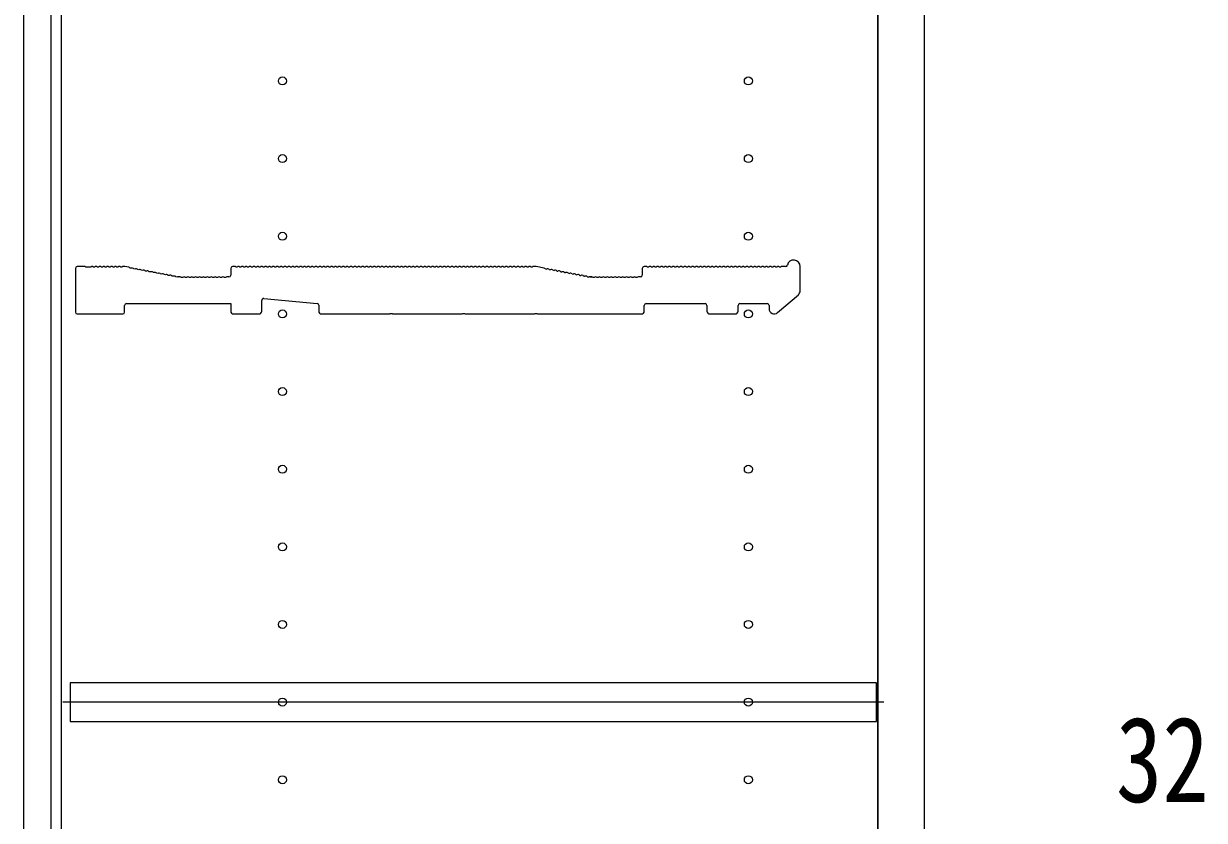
# Model space of a CAD drawing. Units: millimetres, scale not verified. Extents: x -4205 to 4205, y -2970 to 2970.
# Drawn here: x -3455 to -2998.8, y -272.7 to 35.2 of the extents above; entities that cross this region are included whole.
import ezdxf
from ezdxf.enums import TextEntityAlignment as Align

# ---------------------------------------------------------------- set-up
doc = ezdxf.new("R2010")
doc.units = ezdxf.units.MM
doc.header["$LTSCALE"] = 20
for name, color, linetype in [('0-2_YKK_11', 7, 'Continuous'), ('0-3_YKK_12', 2, 'Continuous'), ('0-5_YKK_D', 6, 'Continuous')]:
    doc.layers.add(name, color=color, linetype=linetype)
doc.styles.add('ＭＳ ゴシック', font='')
doc.styles.get('ＭＳ ゴシック').set_extended_font_data('MS Gothic')

msp = doc.modelspace()

# ---------------------------------------------------------------- linework, layer by layer
at = {"layer": '0-2_YKK_11'}
for p, q in [((-3431.48, -58.7), (-3434.28, -58.7)), ((-3430.73, -58.97), (-3430.92, -58.9)), ((-3429.23, -58.97), (-3430.73, -58.97)), ((-3429.04, -58.9), (-3429.23, -58.97)), ((-3427.54, -58.9), (-3427.92, -58.9)), ((-3426.04, -58.9), (-3426.42, -58.9)), ((-3424.54, -58.9), (-3424.92, -58.9)), ((-3423.04, -58.9), (-3423.42, -58.9)), ((-3421.54, -58.9), (-3421.92, -58.9)), ((-3420.04, -58.9), (-3420.42, -58.9)), ((-3418.54, -58.9), (-3418.92, -58.9)), ((-3417.04, -58.9), (-3417.42, -58.9)), ((-3416.05, -58.7), (-3416.48, -58.7)), ((-3414.34, -59.01), (-3415.92, -58.71)), ((-3373.48, -58.7), (-3374.28, -58.7)), ((-3372.54, -58.9), (-3372.92, -58.9)), ((-3371.04, -58.9), (-3371.42, -58.9)), ((-3369.54, -58.9), (-3369.92, -58.9)), ((-3368.04, -58.9), (-3368.42, -58.9)), ((-3366.54, -58.9), (-3366.92, -58.9)), ((-3365.04, -58.9), (-3365.42, -58.9)), ((-3363.54, -58.9), (-3363.92, -58.9)), ((-3362.04, -58.9), (-3362.42, -58.9)), ((-3360.54, -58.9), (-3360.92, -58.9)), ((-3359.04, -58.9), (-3359.42, -58.9)), ((-3357.54, -58.9), (-3357.92, -58.9)), ((-3356.04, -58.9), (-3356.42, -58.9)), ((-3354.54, -58.9), (-3354.92, -58.9)), ((-3353.04, -58.9), (-3353.42, -58.9)), ((-3351.54, -58.9), (-3351.92, -58.9)), ((-3350.04, -58.9), (-3350.42, -58.9)), ((-3348.54, -58.9), (-3348.92, -58.9)), ((-3347.04, -58.9), (-3347.42, -58.9)), ((-3345.54, -58.9), (-3345.92, -58.9)), ((-3344.04, -58.9), (-3344.42, -58.9)), ((-3342.54, -58.9), (-3342.92, -58.9)), ((-3341.04, -58.9), (-3341.42, -58.9)), ((-3339.54, -58.9), (-3339.92, -58.9)), ((-3338.04, -58.9), (-3338.42, -58.9)), ((-3336.54, -58.9), (-3336.92, -58.9)), ((-3335.04, -58.9), (-3335.42, -58.9)), ((-3333.54, -58.9), (-3333.92, -58.9)), ((-3332.04, -58.9), (-3332.42, -58.9)), ((-3330.54, -58.9), (-3330.92, -58.9)), ((-3329.04, -58.9), (-3329.42, -58.9)), ((-3327.54, -58.9), (-3327.92, -58.9)), ((-3326.04, -58.9), (-3326.42, -58.9)), ((-3324.54, -58.9), (-3324.92, -58.9)), ((-3323.04, -58.9), (-3323.42, -58.9)), ((-3321.54, -58.9), (-3321.92, -58.9)), ((-3320.04, -58.9), (-3320.42, -58.9)), ((-3318.54, -58.9), (-3318.92, -58.9)), ((-3317.04, -58.9), (-3317.42, -58.9)), ((-3315.54, -58.9), (-3315.92, -58.9)), ((-3314.04, -58.9), (-3314.42, -58.9)), ((-3312.54, -58.9), (-3312.92, -58.9)), ((-3311.04, -58.9), (-3311.42, -58.9)), ((-3309.54, -58.9), (-3309.92, -58.9)), ((-3308.04, -58.9), (-3308.42, -58.9)), ((-3306.54, -58.9), (-3306.92, -58.9)), ((-3305.04, -58.9), (-3305.42, -58.9)), ((-3303.54, -58.9), (-3303.92, -58.9)), ((-3302.04, -58.9), (-3302.42, -58.9)), ((-3300.54, -58.9), (-3300.92, -58.9)), ((-3299.04, -58.9), (-3299.42, -58.9)), ((-3297.54, -58.9), (-3297.92, -58.9)), ((-3296.04, -58.9), (-3296.42, -58.9)), ((-3294.54, -58.9), (-3294.92, -58.9)), ((-3293.04, -58.9), (-3293.42, -58.9)), ((-3291.54, -58.9), (-3291.92, -58.9)), ((-3290.04, -58.9), (-3290.42, -58.9)), ((-3288.54, -58.9), (-3288.92, -58.9)), ((-3287.04, -58.9), (-3287.42, -58.9)), ((-3285.54, -58.9), (-3285.92, -58.9)), ((-3284.04, -58.9), (-3284.42, -58.9)), ((-3282.54, -58.9), (-3282.92, -58.9)), ((-3281.04, -58.9), (-3281.42, -58.9)), ((-3279.54, -58.9), (-3279.92, -58.9)), ((-3278.04, -58.9), (-3278.42, -58.9)), ((-3276.54, -58.9), (-3276.92, -58.9)), ((-3275.04, -58.9), (-3275.42, -58.9)), ((-3273.54, -58.9), (-3273.92, -58.9)), ((-3272.04, -58.9), (-3272.42, -58.9)), ((-3270.54, -58.9), (-3270.92, -58.9)), ((-3269.04, -58.9), (-3269.42, -58.9)), ((-3267.54, -58.9), (-3267.92, -58.9)), ((-3266.04, -58.9), (-3266.42, -58.9)), ((-3264.54, -58.9), (-3264.92, -58.9)), ((-3263.04, -58.9), (-3263.42, -58.9)), ((-3261.54, -58.9), (-3261.92, -58.9)), ((-3260.04, -58.9), (-3260.42, -58.9)), ((-3258.54, -58.9), (-3258.92, -58.9)), ((-3214.48, -58.7), (-3215.28, -58.7)), ((-3213.54, -58.9), (-3213.92, -58.9)), ((-3212.04, -58.9), (-3212.42, -58.9)), ((-3210.54, -58.9), (-3210.92, -58.9)), ((-3209.04, -58.9), (-3209.42, -58.9)), ((-3207.54, -58.9), (-3207.92, -58.9)), ((-3206.04, -58.9), (-3206.42, -58.9)), ((-3204.54, -58.9), (-3204.92, -58.9)), ((-3203.04, -58.9), (-3203.42, -58.9)), ((-3201.54, -58.9), (-3201.92, -58.9)), ((-3200.04, -58.9), (-3200.42, -58.9)), ((-3198.54, -58.9), (-3198.92, -58.9)), ((-3197.04, -58.9), (-3197.42, -58.9)), ((-3195.54, -58.9), (-3195.92, -58.9)), ((-3194.04, -58.9), (-3194.42, -58.9)), ((-3192.54, -58.9), (-3192.92, -58.9)), ((-3191.04, -58.9), (-3191.42, -58.9)), ((-3189.54, -58.9), (-3189.92, -58.9)), ((-3188.04, -58.9), (-3188.42, -58.9)), ((-3186.54, -58.9), (-3186.92, -58.9)), ((-3185.04, -58.9), (-3185.42, -58.9)), ((-3183.54, -58.9), (-3183.92, -58.9)), ((-3182.04, -58.9), (-3182.42, -58.9)), ((-3180.54, -58.9), (-3180.92, -58.9)), ((-3179.04, -58.9), (-3179.42, -58.9)), ((-3177.54, -58.9), (-3177.92, -58.9)), ((-3176.04, -58.9), (-3176.42, -58.9)), ((-3174.54, -58.9), (-3174.92, -58.9)), ((-3173.04, -58.9), (-3173.42, -58.9)), ((-3171.54, -58.9), (-3171.92, -58.9)), ((-3170.04, -58.9), (-3170.42, -58.9)), ((-3168.54, -58.9), (-3168.92, -58.9)), ((-3167.04, -58.9), (-3167.42, -58.9)), ((-3165.54, -58.9), (-3165.92, -58.9)), ((-3164.04, -58.9), (-3164.42, -58.9)), ((-3162.54, -58.9), (-3162.92, -58.9)), ((-3160.6, -58.7), (-3161.98, -58.7)), ((-3154.98, -68.09), (-3154.98, -58.7)), ((-3434.98, -59.4), (-3434.98, -76.3)), ((-3413.46, -59.39), (-3413.83, -59.31)), ((-3411.98, -59.67), (-3412.36, -59.59)), ((-3410.51, -59.95), (-3410.88, -59.88)), ((-3409.04, -60.23), (-3409.41, -60.16)), ((-3407.56, -60.51), (-3407.94, -60.44)), ((-3406.09, -60.79), (-3406.46, -60.72)), ((-3404.61, -61.07), (-3404.99, -61)), ((-3403.14, -61.35), (-3403.52, -61.28)), ((-3401.67, -61.63), (-3402.04, -61.56)), ((-3400.19, -61.91), (-3400.57, -61.84)), ((-3398.72, -62.19), (-3399.1, -62.12)), ((-3397.25, -62.47), (-3397.62, -62.4)), ((-3395.77, -62.75), (-3396.15, -62.68)), ((-3395.05, -62.69), (-3395.19, -62.66)), ((-3394.48, -62.7), (-3394.91, -62.7)), ((-3393.54, -62.9), (-3393.92, -62.9)), ((-3392.04, -62.9), (-3392.42, -62.9)), ((-3390.54, -62.9), (-3390.92, -62.9)), ((-3389.04, -62.9), (-3389.42, -62.9)), ((-3387.54, -62.9), (-3387.92, -62.9)), ((-3386.04, -62.9), (-3386.42, -62.9)), ((-3384.54, -62.9), (-3384.92, -62.9)), ((-3383.04, -62.9), (-3383.42, -62.9)), ((-3381.54, -62.9), (-3381.92, -62.9)), ((-3380.04, -62.9), (-3380.42, -62.9)), ((-3378.54, -62.9), (-3378.92, -62.9)), ((-3377.04, -62.9), (-3377.42, -62.9)), ((-3375.68, -62.7), (-3376.48, -62.7)), ((-3374.98, -59.4), (-3374.98, -62)), ((-3253.36, -59.59), (-3252.98, -59.67)), ((-3251.88, -59.88), (-3251.51, -59.95)), ((-3250.41, -60.16), (-3250.04, -60.23)), ((-3248.94, -60.44), (-3248.56, -60.51)), ((-3247.46, -60.72), (-3247.09, -60.79)), ((-3245.99, -61), (-3245.61, -61.07)), ((-3244.52, -61.28), (-3244.14, -61.35)), ((-3243.04, -61.56), (-3242.67, -61.63)), ((-3241.57, -61.84), (-3241.19, -61.91)), ((-3240.1, -62.12), (-3239.72, -62.19)), ((-3238.62, -62.4), (-3238.25, -62.47)), ((-3237.15, -62.68), (-3236.77, -62.75)), ((-3234.54, -62.9), (-3234.92, -62.9)), ((-3233.04, -62.9), (-3233.42, -62.9)), ((-3231.54, -62.9), (-3231.92, -62.9)), ((-3230.04, -62.9), (-3230.42, -62.9)), ((-3228.54, -62.9), (-3228.92, -62.9)), ((-3227.04, -62.9), (-3227.42, -62.9)), ((-3225.54, -62.9), (-3225.92, -62.9)), ((-3224.04, -62.9), (-3224.42, -62.9)), ((-3222.54, -62.9), (-3222.92, -62.9)), ((-3221.04, -62.9), (-3221.42, -62.9)), ((-3219.54, -62.9), (-3219.92, -62.9)), ((-3218.04, -62.9), (-3218.42, -62.9)), ((-3216.68, -62.7), (-3217.48, -62.7)), ((-3215.98, -59.4), (-3215.98, -62)), ((-3362.98, -76), (-3362.98, -71.77)), ((-3362.22, -71.07), (-3341.62, -72.94)), ((-3163.67, -76.51), (-3155.67, -69.6)), ((-3434.28, -77), (-3416.68, -77)), ((-3415.98, -76.3), (-3415.98, -73.7)), ((-3373.98, -77), (-3363.98, -77)), ((-3340.98, -73.64), (-3340.98, -76)), ((-3215.18, -76), (-3215.18, -73.7)), ((-3214.48, -73), (-3191.68, -73)), ((-3190.98, -73.7), (-3190.98, -76)), ((-3189.98, -77), (-3179.98, -77)), ((-3178.98, -76), (-3178.98, -73.7)), ((-3178.28, -73), (-3167.68, -73)), ((-3166.98, -73.7), (-3166.98, -75))]:
    msp.add_line(p, q, dxfattribs=at)
for points in [[(-3253.87, -59.29), (-3256.98, -58.7), (-3257.98, -58.7)], [(-3236.05, -62.69), (-3236.19, -62.66), (-3236.05, -62.69)], [(-3235.91, -62.7), (-3235.48, -62.7), (-3235.91, -62.7)], [(-3415.28, -73), (-3374.98, -73), (-3374.98, -76)], [(-3339.98, -77), (-3313.55, -77), (-3313.31, -76.87), (-3312.65, -76.87), (-3312.41, -77), (-3285.55, -77), (-3285.31, -76.87), (-3284.65, -76.87), (-3284.41, -77), (-3257.55, -77), (-3257.31, -76.87), (-3256.65, -76.87), (-3256.41, -77), (-3216.18, -77)]]:
    msp.add_lwpolyline(points, dxfattribs=at)
msp.add_lwpolyline([(-3125.48, -219.5), (-3436.98, -219.5), (-3436.98, -234.5), (-3125.48, -234.5)], close=True, dxfattribs=at)
for centre, radius, start, end in [((-3434.28, -59.4), 0.7, 90, 180), ((-3431.48, -59.58), 0.88, 50.4605, 90), ((-3428.48, -59.58), 0.88, 50.536, 129.5394), ((-3426.98, -59.58), 0.88, 50.536, 129.464), ((-3425.48, -59.58), 0.88, 50.536, 129.464), ((-3423.98, -59.58), 0.88, 50.536, 129.464), ((-3422.48, -59.58), 0.88, 50.536, 129.464), ((-3420.98, -59.58), 0.88, 50.536, 129.464), ((-3419.48, -59.58), 0.88, 50.536, 129.464), ((-3417.98, -59.58), 0.88, 50.536, 129.464), ((-3416.48, -59.58), 0.88, 90, 129.464), ((-3416.05, -59.4), 0.7, 79.2157, 90), ((-3414.51, -59.88), 0.88, 39.7517, 79.2157), ((-3413.03, -60.16), 0.88, 39.7517, 118.6797), ((-3374.28, -59.4), 0.7, 90, 180), ((-3373.48, -59.58), 0.88, 50.536, 90), ((-3371.98, -59.58), 0.88, 50.536, 129.464), ((-3370.48, -59.58), 0.88, 50.536, 129.464), ((-3368.98, -59.58), 0.88, 50.536, 129.464), ((-3367.48, -59.58), 0.88, 50.536, 129.464), ((-3365.98, -59.58), 0.88, 50.536, 129.464), ((-3364.48, -59.58), 0.88, 50.536, 129.464), ((-3362.98, -59.58), 0.88, 50.536, 129.464), ((-3361.48, -59.58), 0.88, 50.536, 129.464), ((-3359.98, -59.58), 0.88, 50.536, 129.464), ((-3358.48, -59.58), 0.88, 50.536, 129.464), ((-3356.98, -59.58), 0.88, 50.536, 129.464), ((-3355.48, -59.58), 0.88, 50.536, 129.464), ((-3353.98, -59.58), 0.88, 50.536, 129.464), ((-3352.48, -59.58), 0.88, 50.536, 129.464), ((-3350.98, -59.58), 0.88, 50.536, 129.464), ((-3349.48, -59.58), 0.88, 50.536, 129.464), ((-3347.98, -59.58), 0.88, 50.536, 129.464), ((-3346.48, -59.58), 0.88, 50.536, 129.464), ((-3344.98, -59.58), 0.88, 50.536, 129.464), ((-3343.48, -59.58), 0.88, 50.536, 129.464), ((-3341.98, -59.58), 0.88, 50.536, 129.464), ((-3340.48, -59.58), 0.88, 50.536, 129.464), ((-3338.98, -59.58), 0.88, 50.536, 129.464), ((-3337.48, -59.58), 0.88, 50.536, 129.464), ((-3335.98, -59.58), 0.88, 50.536, 129.464), ((-3334.48, -59.58), 0.88, 50.536, 129.464), ((-3332.98, -59.58), 0.88, 50.536, 129.464), ((-3331.48, -59.58), 0.88, 50.536, 129.464), ((-3329.98, -59.58), 0.88, 50.536, 129.464), ((-3328.48, -59.58), 0.88, 50.536, 129.464), ((-3326.98, -59.58), 0.88, 50.536, 129.464), ((-3325.48, -59.58), 0.88, 50.536, 129.464), ((-3323.98, -59.58), 0.88, 50.536, 129.464), ((-3322.48, -59.58), 0.88, 50.536, 129.464), ((-3320.98, -59.58), 0.88, 50.536, 129.464), ((-3319.48, -59.58), 0.88, 50.536, 129.464), ((-3317.98, -59.58), 0.88, 50.536, 129.464), ((-3316.48, -59.58), 0.88, 50.536, 129.464), ((-3314.98, -59.58), 0.88, 50.536, 129.464), ((-3313.48, -59.58), 0.88, 50.536, 129.464), ((-3311.98, -59.58), 0.88, 50.536, 129.464), ((-3310.48, -59.58), 0.88, 50.536, 129.464), ((-3308.98, -59.58), 0.88, 50.536, 129.464), ((-3307.48, -59.58), 0.88, 50.536, 129.464), ((-3305.98, -59.58), 0.88, 50.536, 129.464), ((-3304.48, -59.58), 0.88, 50.536, 129.464), ((-3302.98, -59.58), 0.88, 50.536, 129.464), ((-3301.48, -59.58), 0.88, 50.536, 129.464), ((-3299.98, -59.58), 0.88, 50.536, 129.464), ((-3298.48, -59.58), 0.88, 50.536, 129.464), ((-3296.98, -59.58), 0.88, 50.536, 129.464), ((-3295.48, -59.58), 0.88, 50.536, 129.464), ((-3293.98, -59.58), 0.88, 50.536, 129.464), ((-3292.48, -59.58), 0.88, 50.536, 129.464), ((-3290.98, -59.58), 0.88, 50.536, 129.464), ((-3289.48, -59.58), 0.88, 50.536, 129.464), ((-3287.98, -59.58), 0.88, 50.536, 129.464), ((-3286.48, -59.58), 0.88, 50.536, 129.464), ((-3284.98, -59.58), 0.88, 50.536, 129.464), ((-3283.48, -59.58), 0.88, 50.536, 129.464), ((-3281.98, -59.58), 0.88, 50.536, 129.464), ((-3280.48, -59.58), 0.88, 50.536, 129.464), ((-3278.98, -59.58), 0.88, 50.536, 129.464), ((-3277.48, -59.58), 0.88, 50.536, 129.464), ((-3275.98, -59.58), 0.88, 50.536, 129.464), ((-3274.48, -59.58), 0.88, 50.536, 129.464), ((-3272.98, -59.58), 0.88, 50.536, 129.464), ((-3271.48, -59.58), 0.88, 50.536, 129.464), ((-3269.98, -59.58), 0.88, 50.536, 129.464), ((-3268.48, -59.58), 0.88, 50.536, 129.464), ((-3266.98, -59.58), 0.88, 50.536, 129.464), ((-3265.48, -59.58), 0.88, 50.536, 129.464), ((-3263.98, -59.58), 0.88, 50.536, 129.464), ((-3262.48, -59.58), 0.88, 50.536, 129.464), ((-3260.98, -59.58), 0.88, 50.536, 129.464), ((-3259.48, -59.58), 0.88, 50.536, 129.464), ((-3257.98, -59.58), 0.88, 90, 129.464), ((-3254.03, -60.16), 0.88, 39.7517, 79.2157), ((-3215.28, -59.4), 0.7, 90, 180), ((-3214.48, -59.58), 0.88, 50.536, 90), ((-3212.98, -59.58), 0.88, 50.536, 129.464), ((-3211.48, -59.58), 0.88, 50.536, 129.464), ((-3209.98, -59.58), 0.88, 50.536, 129.464), ((-3208.48, -59.58), 0.88, 50.536, 129.464), ((-3206.98, -59.58), 0.88, 50.536, 129.464), ((-3205.48, -59.58), 0.88, 50.536, 129.464), ((-3203.98, -59.58), 0.88, 50.536, 129.464), ((-3202.48, -59.58), 0.88, 50.536, 129.464), ((-3200.98, -59.58), 0.88, 50.536, 129.464), ((-3199.48, -59.58), 0.88, 50.536, 129.464), ((-3197.98, -59.58), 0.88, 50.536, 129.464), ((-3196.48, -59.58), 0.88, 50.536, 129.464), ((-3194.98, -59.58), 0.88, 50.536, 129.464), ((-3193.48, -59.58), 0.88, 50.536, 129.464), ((-3191.98, -59.58), 0.88, 50.536, 129.464), ((-3190.48, -59.58), 0.88, 50.536, 129.464), ((-3188.98, -59.58), 0.88, 50.536, 129.464), ((-3187.48, -59.58), 0.88, 50.536, 129.464), ((-3185.98, -59.58), 0.88, 50.536, 129.464), ((-3184.48, -59.58), 0.88, 50.536, 129.464), ((-3182.98, -59.58), 0.88, 50.536, 129.464), ((-3181.48, -59.58), 0.88, 50.536, 129.464), ((-3179.98, -59.58), 0.88, 50.536, 129.464), ((-3178.48, -59.58), 0.88, 50.536, 129.464), ((-3176.98, -59.58), 0.88, 50.536, 129.464), ((-3175.48, -59.58), 0.88, 50.536, 129.464), ((-3173.98, -59.58), 0.88, 50.536, 129.464), ((-3172.48, -59.58), 0.88, 50.536, 129.464), ((-3170.98, -59.58), 0.88, 50.536, 129.464), ((-3169.48, -59.58), 0.88, 50.536, 129.464), ((-3167.98, -59.58), 0.88, 50.536, 129.464), ((-3166.48, -59.58), 0.88, 50.536, 129.464), ((-3164.98, -59.58), 0.88, 50.536, 129.464), ((-3163.48, -59.58), 0.88, 50.536, 129.464), ((-3161.98, -59.58), 0.88, 90, 129.464), ((-3160.6, -58), 0.7, 270, 347.3644), ((-3157.48, -58.7), 2.5, 0, 167.3644), ((-3411.56, -60.44), 0.88, 39.7517, 118.6797), ((-3410.09, -60.72), 0.88, 39.7517, 118.6797), ((-3408.61, -61), 0.88, 39.7517, 118.6797), ((-3407.14, -61.28), 0.88, 39.7517, 118.6797), ((-3405.67, -61.56), 0.88, 39.7517, 118.6797), ((-3404.19, -61.84), 0.88, 39.7517, 118.6797), ((-3402.72, -62.12), 0.88, 39.7517, 118.6797), ((-3401.25, -62.4), 0.88, 39.7517, 118.6797), ((-3399.77, -62.68), 0.88, 39.7517, 118.6797), ((-3398.3, -62.96), 0.88, 39.7517, 118.6797), ((-3396.82, -63.24), 0.88, 39.7517, 118.6797), ((-3395.35, -63.53), 0.88, 79.2157, 118.6797), ((-3394.91, -62), 0.7, 259.2157, 270), ((-3394.48, -63.58), 0.88, 50.536, 90), ((-3392.98, -63.58), 0.88, 50.536, 129.464), ((-3391.48, -63.58), 0.88, 50.536, 129.464), ((-3389.98, -63.58), 0.88, 50.536, 129.464), ((-3388.48, -63.58), 0.88, 50.536, 129.464), ((-3386.98, -63.58), 0.88, 50.536, 129.464), ((-3385.48, -63.58), 0.88, 50.536, 129.464), ((-3383.98, -63.58), 0.88, 50.536, 129.464), ((-3382.48, -63.58), 0.88, 50.536, 129.464), ((-3380.98, -63.58), 0.88, 50.536, 129.464), ((-3379.48, -63.58), 0.88, 50.536, 129.464), ((-3377.98, -63.58), 0.88, 50.536, 129.464), ((-3376.48, -63.58), 0.88, 90, 129.464), ((-3375.68, -62), 0.7, 270, 0), ((-3252.56, -60.44), 0.88, 39.7517, 118.6797), ((-3251.09, -60.72), 0.88, 39.7517, 118.6797), ((-3249.61, -61), 0.88, 39.7517, 118.6797), ((-3248.14, -61.28), 0.88, 39.7517, 118.6797), ((-3246.67, -61.56), 0.88, 39.7517, 118.6797), ((-3245.19, -61.84), 0.88, 39.7517, 118.6797), ((-3243.72, -62.12), 0.88, 39.7517, 118.6797), ((-3242.25, -62.4), 0.88, 39.7517, 118.6797), ((-3240.77, -62.68), 0.88, 39.7517, 118.6797), ((-3239.3, -62.96), 0.88, 39.7517, 118.6797), ((-3237.82, -63.24), 0.88, 39.7517, 118.6797), ((-3236.35, -63.53), 0.88, 79.2157, 118.6797), ((-3235.91, -62), 0.7, 259.2157, 270), ((-3235.91, -62), 0.7, 259.2157, 270), ((-3235.48, -63.58), 0.88, 50.536, 90), ((-3233.98, -63.58), 0.88, 50.536, 129.464), ((-3232.48, -63.58), 0.88, 50.536, 129.464), ((-3230.98, -63.58), 0.88, 50.536, 129.464), ((-3229.48, -63.58), 0.88, 50.536, 129.464), ((-3227.98, -63.58), 0.88, 50.536, 129.464), ((-3226.48, -63.58), 0.88, 50.536, 129.464), ((-3224.98, -63.58), 0.88, 50.536, 129.464), ((-3223.48, -63.58), 0.88, 50.536, 129.464), ((-3221.98, -63.58), 0.88, 50.536, 129.464), ((-3220.48, -63.58), 0.88, 50.536, 129.464), ((-3218.98, -63.58), 0.88, 50.536, 129.464), ((-3217.48, -63.58), 0.88, 90, 129.464), ((-3216.68, -62), 0.7, 270, 0), ((-3156.98, -68.09), 2, 310.8387, 0), ((-3362.28, -71.77), 0.7, 84.8056, 180), ((-3341.68, -73.64), 0.7, 0, 84.8056), ((-3434.28, -76.3), 0.7, 180, 270), ((-3416.68, -76.3), 0.7, 270, 0), ((-3415.28, -73.7), 0.7, 90, 180), ((-3373.98, -76), 1, 180, 270), ((-3363.98, -76), 1, 270, 0), ((-3339.98, -76), 1, 180, 270), ((-3216.18, -76), 1, 270, 0), ((-3214.48, -73.7), 0.7, 90, 180), ((-3191.68, -73.7), 0.7, 0, 90), ((-3189.98, -76), 1, 180, 270), ((-3179.98, -76), 1, 270, 0), ((-3178.28, -73.7), 0.7, 90, 180), ((-3167.68, -73.7), 0.7, 0, 90), ((-3164.98, -75), 2, 180, 310.8387)]:
    msp.add_arc(centre, radius, start, end, dxfattribs=at)
at = {"layer": '0-3_YKK_12'}
for p, q in [((-3444.48, 843.5), (-3444.48, -1327.5)), ((-3440.48, 843.5), (-3440.48, -1327.5)), ((-3122.69, -227), (-3439.77, -227))]:
    msp.add_line(p, q, dxfattribs=at)
for points in [[(-3454.98, -1337), (-3124.98, -1337), (-3124.98, 853), (-3454.98, 853)], [(-3124.98, -1334), (-3106.98, -1334), (-3106.98, 850), (-3124.98, 850)]]:
    msp.add_lwpolyline(points, close=True, dxfattribs=at)
for centre in [(-3354.98, 13), (-3174.98, 13), (-3354.98, -17), (-3174.98, -17), (-3354.98, -47), (-3174.98, -47), (-3354.98, -77), (-3174.98, -77), (-3354.98, -107), (-3174.98, -107), (-3354.98, -137), (-3174.98, -137), (-3354.98, -167), (-3174.98, -167), (-3354.98, -197), (-3174.98, -197), (-3354.98, -227), (-3174.98, -227), (-3354.98, -257), (-3174.98, -257)]:
    msp.add_circle(centre, 1.55, dxfattribs=at)

# ---------------------------------------------------------------- texts
at = {"layer": '0-5_YKK_D', "style": 'ＭＳ ゴシック', "width": 0.8}
msp.add_text('32', height=32.99, dxfattribs=at).set_placement((-3032.98, -275.49), align=Align.BOTTOM_LEFT)

doc.saveas('drawing.dxf')
